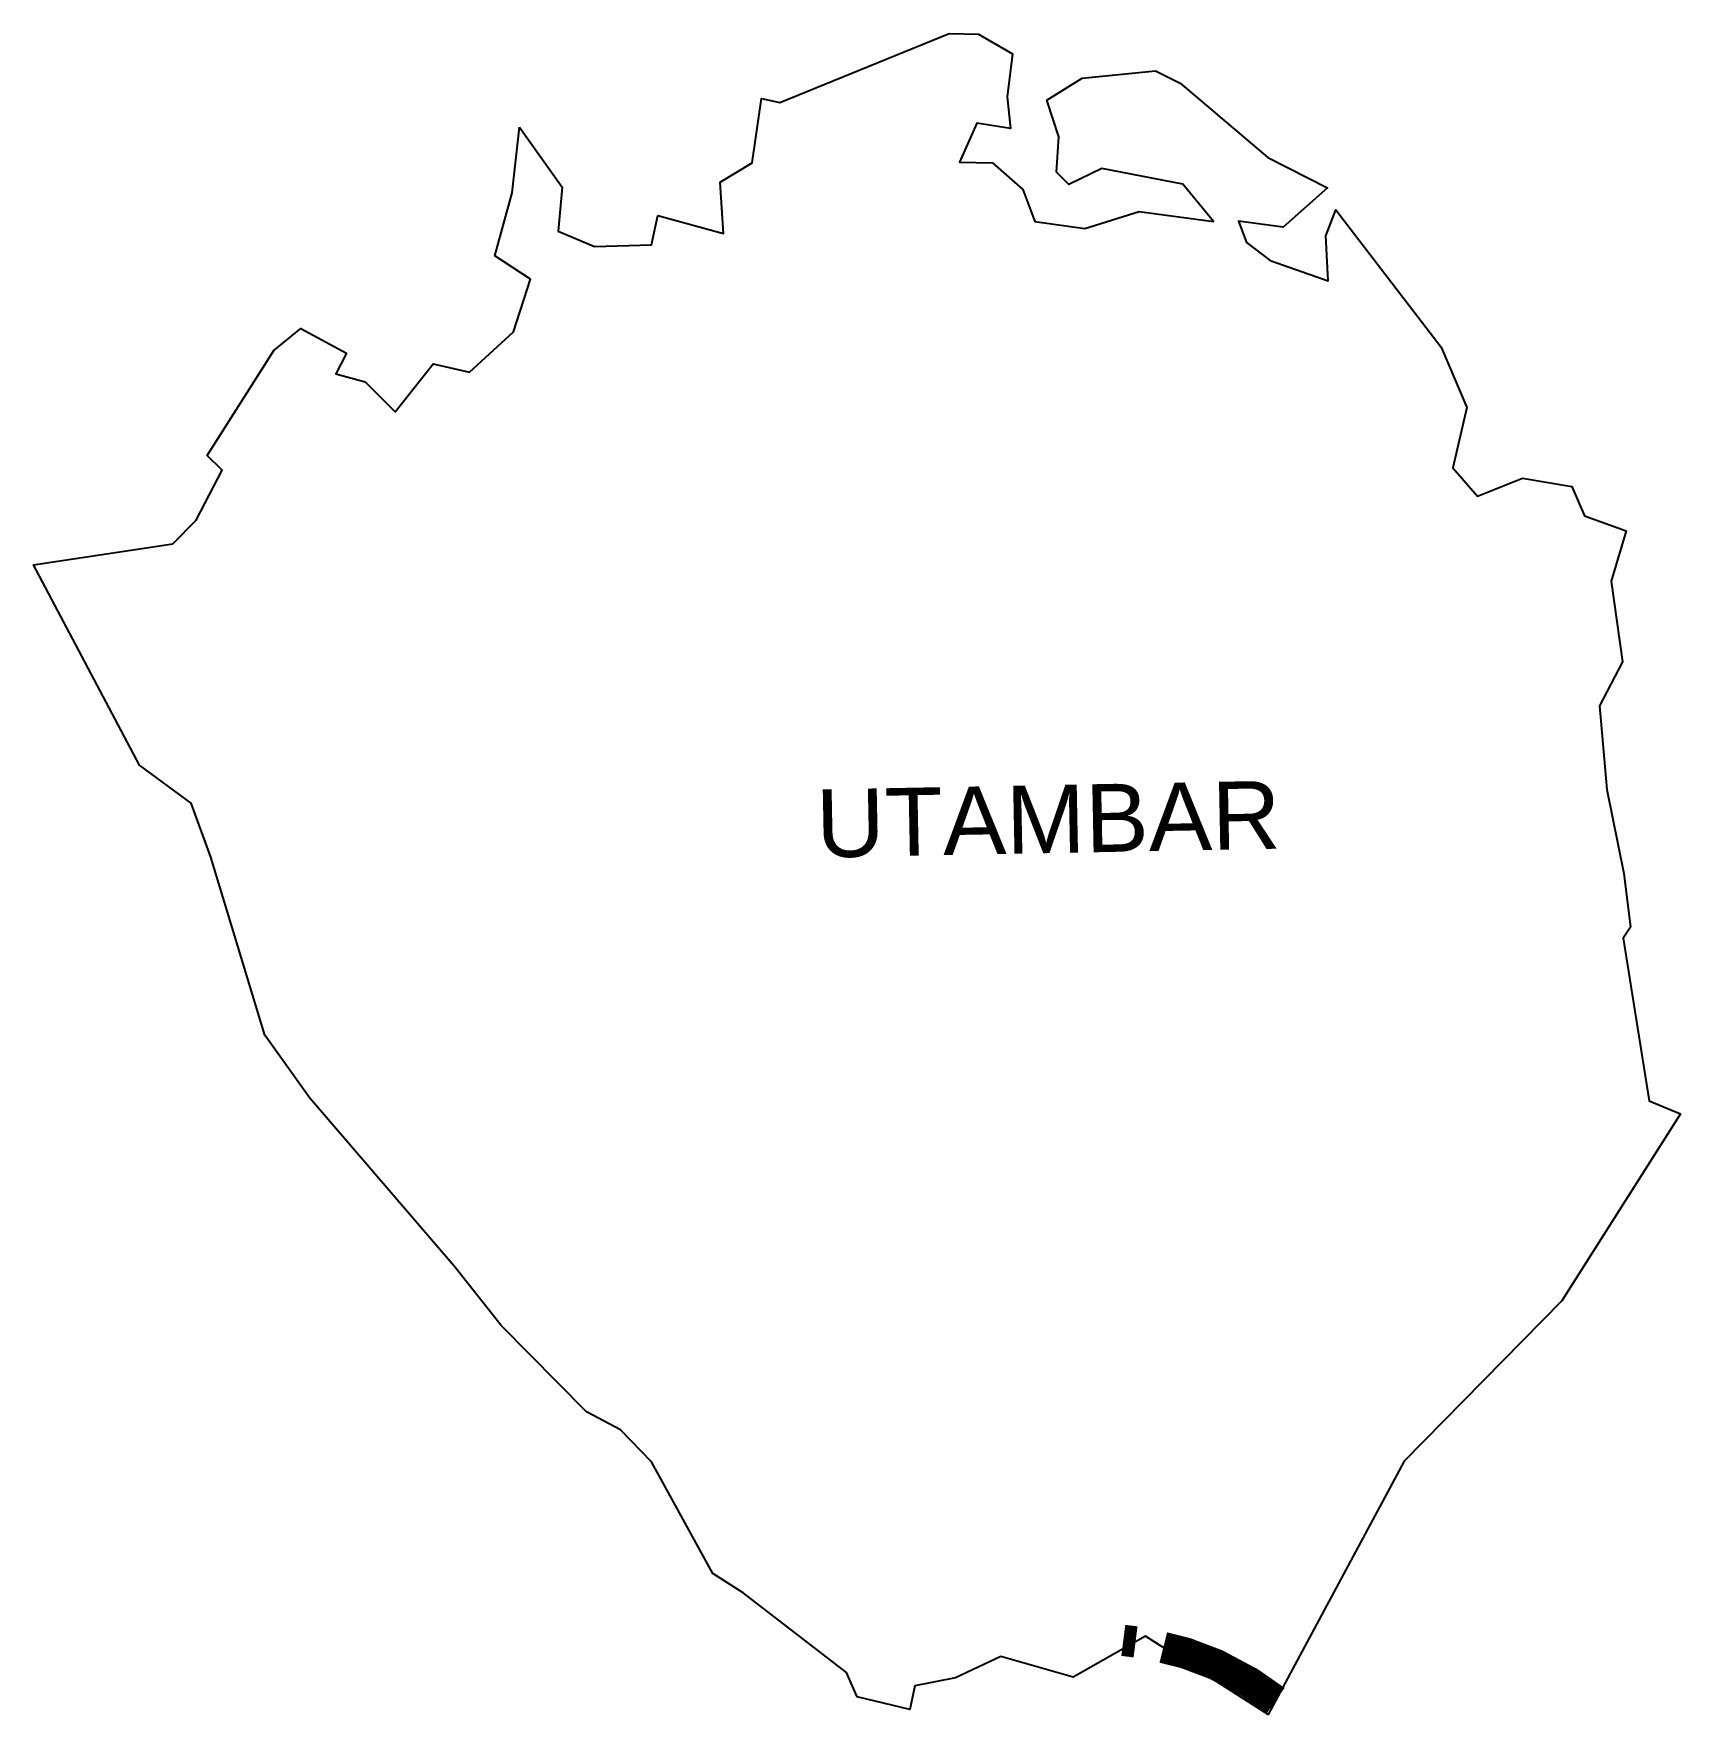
# Model space of a CAD drawing. Header units: metres. Extents: x 293549 to 296182, y 1979065 to 1981755.
import ezdxf

# ---------------------------------------------------------------- set-up
doc = ezdxf.new("R2010")
doc.units = ezdxf.units.M
doc.header["$MEASUREMENT"] = 0
doc.layers.add('UNPROTECTED DUE TO CREEK', color=150, linetype='Continuous')
doc.layers.add('VILLAGE NAME', color=250, linetype='Continuous')
doc.styles.get("Standard").update_dxf_attribs({"font": 'simplex.shx'})

msp = doc.modelspace()

# ---------------------------------------------------------------- linework, layer by layer
at = {"color": 3, "flags": 128}
for points in [[(294394, 1981509.4), (294387.7, 1981439.2), (294445.9, 1981414.4), (294537, 1981417.5), (294547.2, 1981463.9), (294652.2, 1981435.6), (294646.8, 1981517.2), (294697.8, 1981548.6), (294712.8, 1981651.4), (294742.4, 1981644.8), (295012.9, 1981754.9), (295060.1, 1981754.3), (295114.2, 1981722.4), (295105.5, 1981653.9), (295111.1, 1981603), (295057.3, 1981612), (295029.3, 1981549.3), (295082.5, 1981548.3), (295130.7, 1981505.5), (295149.9, 1981454.8), (295229.7, 1981443.6), (295317, 1981470.8), (295435.5, 1981454.6), (295386.5, 1981514.1), (295257, 1981539.4), (295204.3, 1981513.5), (295184.5, 1981533.3), (295188.5, 1981589.7), (295169.1, 1981648.8), (295225.6, 1981683.6), (295342.7, 1981695.4), (295382.5, 1981675.6), (295522.6, 1981557.1), (295617.9, 1981508.3), (295547.3, 1981445.3), (295475.5, 1981454.9), (295488.3, 1981420.9), (295526, 1981392), (295618.9, 1981359.6), (295615, 1981431.7), (295631, 1981473.1), (295799.8, 1981253.5), (295840.7, 1981157.3), (295818.4, 1981060.9), (295858, 1981015.3), (295929.6, 1981044.3), (296008.6, 1981030.8), (296028.8, 1980983.8), (296095.7, 1980959.9), (296071.6, 1980879.6), (296089.9, 1980750.8), (296052.9, 1980680.3), (296064.6, 1980546.4), (296091.9, 1980412.4), (296102.6, 1980326.2), (296090.7, 1980309.1), (296132.2, 1980048.6), (296182.2, 1980028), (295992.4, 1979729.2), (295740.5, 1979472.9), (295523.3, 1979067.9), (295327, 1979192.8), (295211.4, 1979127.7), (295095.7, 1979160.5), (295023, 1979126.3), (294957.8, 1979113.7), (294950.1, 1979075.9), (294865.8, 1979096.2), (294848.7, 1979134.9), (294683.7, 1979262.3), (294634.8, 1979293.2), (294536.9, 1979471.5), (294487.3, 1979522.9), (294433.2, 1979551.4), (294296.5, 1979689.4), (294221.3, 1979784.5), (293990.8, 1980053.3), (293918.9, 1980153.8), (293832.3, 1980438.4), (293801.1, 1980524.7), (293718.3, 1980585.4), (293549, 1980905.6), (293771.6, 1980939.1), (293808.9, 1980976.9), (293850.2, 1981056.8), (293826.6, 1981080.5), (293933.3, 1981248.4), (293976.4, 1981283.7), (294049.5, 1981244.3), (294032.4, 1981211.1), (294079, 1981198.1), (294126.9, 1981150.5), (294188.1, 1981226.8), (294246, 1981213.5), (294316.1, 1981278.3), (294343.5, 1981362.3), (294286.5, 1981399.5), (294314.1, 1981500.5), (294326, 1981605.6)], [(294326, 1981605.6), (294394, 1981509.4)]]:
    msp.add_lwpolyline(points, dxfattribs=at)
at = {"layer": 'UNPROTECTED DUE TO CREEK', "const_width": 50, "flags": 128}
for points in [[(295311, 1979183.8), (295291.4, 1979186.3)], [(295535, 1979089.8), (295493.9, 1979118.6), (295439.5, 1979147.6), (295391.1, 1979165.9), (295355.3, 1979174.8)]]:
    msp.add_lwpolyline(points, dxfattribs=at)

# ---------------------------------------------------------------- texts
at = {"layer": 'VILLAGE NAME', "insert": (294799.1, 1980546.4), "char_height": 108.748, "attachment_point": 1, "rotation": 1.1028}
msp.add_mtext_dynamic_manual_height_columns('{\\fArial|b0|i0|c0|p34;UTAMBAR}', width=1571.314, gutter_width=543.7, heights=[0], dxfattribs=at)

doc.saveas('drawing.dxf')
